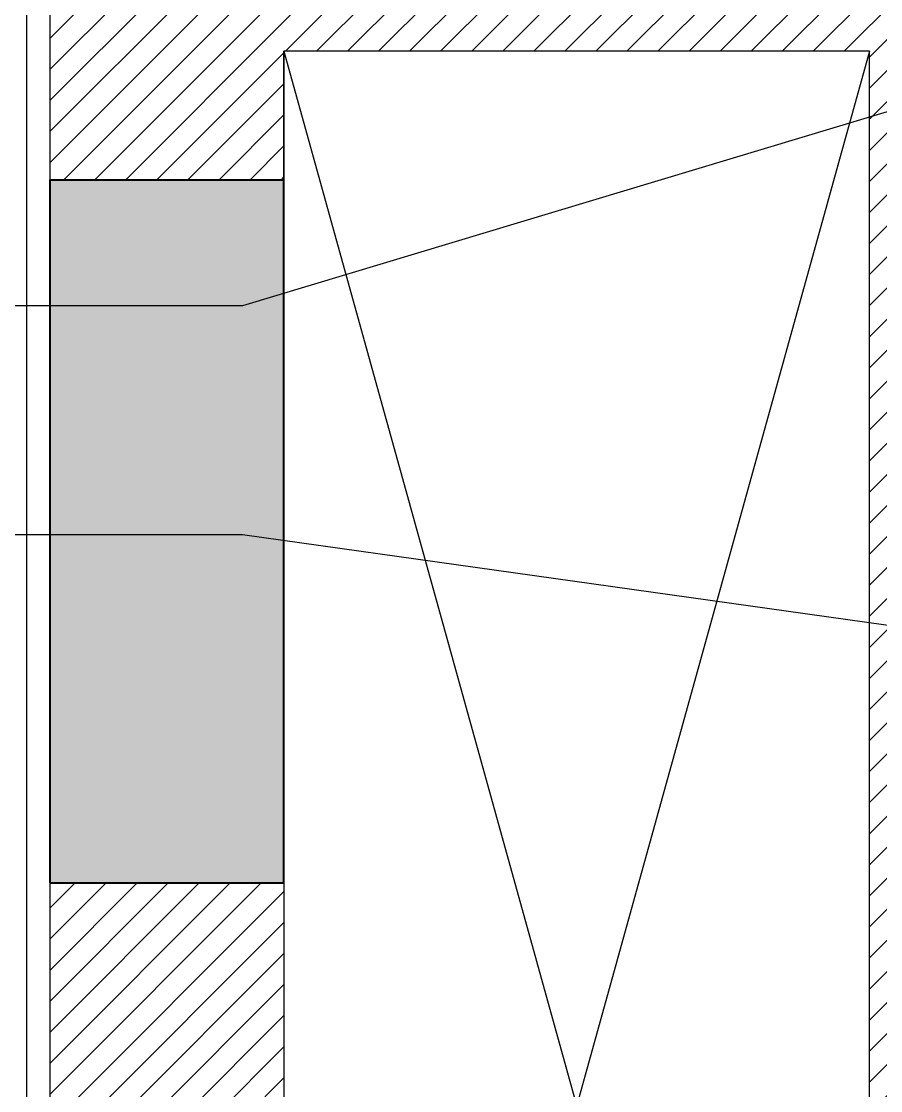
# Model space of a CAD drawing. Header units: inches. Extents: x 258415 to 640093, y 441672 to 945769.
# Drawn here: x 308731 to 309465, y 468627 to 469540 of the extents above; entities that cross this region are included whole.
import ezdxf

# ---------------------------------------------------------------- set-up
doc = ezdxf.new("R2010")
doc.units = ezdxf.units.IN
doc.header["$MEASUREMENT"] = 0
for name, color, linetype in [('CQ Plaster', 1, 'Continuous'), ('CQ Wall plan', 3, 'Continuous'), ('CQ_callout', 34, 'Continuous'), ('xref grd floor$2$CQ Wall hatch_CHB', 8, 'Continuous')]:
    doc.layers.add(name, color=color, linetype=linetype)
doc.layers.add('xref grd floor$0$XREF-V2-GF_COLS$0$A-COLS', color=5, linetype='Continuous', lineweight=40)
doc.layers.add('xref grd floor$0$XREF-V2-GF_COLS$0$A-COLS-PATT', color=253, linetype='Continuous', lineweight=20)
doc.styles.get("Standard").update_dxf_attribs({"font": 'arial.ttf'})
doc.dimstyles.get("Standard").update_dxf_attribs({"dimtxt": 0.18, "dimasz": 0.18, "dimexe": 0.18, "dimexo": 0.0625, "dimgap": 0.09, "dimtad": 0, "dimtih": 1, "dimtoh": 1, "dimdec": 4, "dimzin": 0, "dimdsep": 46, "dimtxsty": 'Standard', "dimcen": 0.09, "dimadec": 0, "dimazin": 0, "dimtfac": 1, "dimtdec": 4, "dimtofl": 0, "dimtmove": 0, "dimatfit": 3, "dimfxl": 1, "dimtolj": 1, "dimtzin": 0, "dimarcsym": 0})
pattern_1 = [(45, (0, 0), (-13.25825215, 13.25825215), [])]

# ---------------------------------------------------------------- blocks, each defined once
blk = doc.blocks.new('ff-12 wall plan')
at = {"layer": 'xref grd floor$0$XREF-V2-GF_COLS$0$A-COLS-PATT'}
blk.add_hatch(color=256, dxfattribs=at).paths.add_polyline_path([(308755.44, 468804.09), (308955.44, 468804.09), (308955.44, 469404.09), (308755.44, 469404.09)])
at = {"layer": 'xref grd floor$2$CQ Wall hatch_CHB'}
h = blk.add_hatch(dxfattribs=at)
h.set_pattern_fill('ANSI31,_O', color=8, scale=150)
h.set_pattern_definition(pattern_1)
h.paths.add_polyline_path([(308955.44, 469914.09), (308755.44, 469914.09), (308755.44, 469404.09), (308955.44, 469404.09), (308955.44, 469514.09)])
h = blk.add_hatch(dxfattribs=at)
h.set_pattern_fill('ANSI31,_O', color=8, scale=150)
h.set_pattern_definition(pattern_1)
h.paths.add_polyline_path([(308955.44, 469614.09), (309555.44, 469614.09), (309555.44, 467714.09), (309455.44, 467714.09), (309455.44, 469514.09), (308955.44, 469514.09)])
h = blk.add_hatch(dxfattribs=at)
h.set_pattern_fill('ANSI31,_O', color=8, scale=150)
h.set_pattern_definition(pattern_1)
h.paths.add_polyline_path([(312635.44, 469204.09), (312635.44, 467298.62), (312435.44, 467298.62), (312435.44, 467514.09), (308955.44, 467514.09), (308955.44, 467298.62), (308755.44, 467298.62), (308755.44, 467614.09), (308408.5, 467614.09), (308408.5, 467814.09), (308755.44, 467814.09), (308755.44, 468804.09), (308955.44, 468804.09), (308955.44, 467714.09), (312435.44, 467714.09), (312435.44, 469204.09)])
at = {"layer": 'CQ Plaster', "elevation": 0}
blk.add_lwpolyline([(308755.44, 469914.09), (308735.44, 469914.09), (308735.44, 467834.09), (308405.44, 467834.09)], dxfattribs=at)
at = {"layer": 'CQ Wall plan'}
for p, q in [((308755.44, 469914.09, 0), (308755.44, 469404.09, 0)), ((308955.44, 469404.09, 0), (308955.44, 469514.09, 0)), ((308755.44, 468804.09, 0), (308755.44, 467814.09, 0))]:
    blk.add_line(p, q, dxfattribs=at)
at = {"layer": 'CQ Wall plan', "elevation": 0}
for points in [[(308955.44, 467714.09), (309455.44, 467714.09), (309455.44, 469514.09), (308955.44, 469514.09)], [(309455.44, 469514.09), (308955.44, 469514.09), (308955.44, 467714.09), (309455.44, 467714.09)]]:
    blk.add_lwpolyline(points, close=True, dxfattribs=at)
at = {"layer": 'xref grd floor$0$XREF-V2-GF_COLS$0$A-COLS', "elevation": 0}
blk.add_lwpolyline([(308755.44, 468804.09), (308955.44, 468804.09), (308955.44, 469404.09), (308755.44, 469404.09)], close=True, dxfattribs=at)
blk.add_lwpolyline([(308755.44, 468804.09), (308955.44, 468804.09), (308955.44, 469404.09), (308755.44, 469404.09)], close=True, dxfattribs=at)
at = {"layer": 'xref grd floor$2$CQ Wall hatch_CHB', "color": 8}
for p, q in [((308955.44, 469514.09, 0), (309455.44, 467714.09, 0)), ((309455.44, 469514.09, 0), (308955.44, 467714.09, 0))]:
    blk.add_line(p, q, dxfattribs=at)

msp = doc.modelspace()

# ---------------------------------------------------------------- block references
at = {"layer": 'CQ Wall plan'}
msp.add_blockref('ff-12 wall plan', (0, 0), dxfattribs=at)

# ---------------------------------------------------------------- leaders
at = {"layer": 'CQ_callout'}
for points in [[(309829.162, 469570.095), (308920.088, 469296.855), (308310.553, 469296.855)], [(311121.225, 468792.692), (308920.088, 469101.193), (308310.553, 469101.193)]]:
    msp.add_leader(points, dimstyle='Standard', override={"dimasz": 10, "dimldrblk": 'Dot', "dimfxl": 0.1, "dimarcsym": 2}, dxfattribs=at)

doc.saveas('drawing.dxf')
